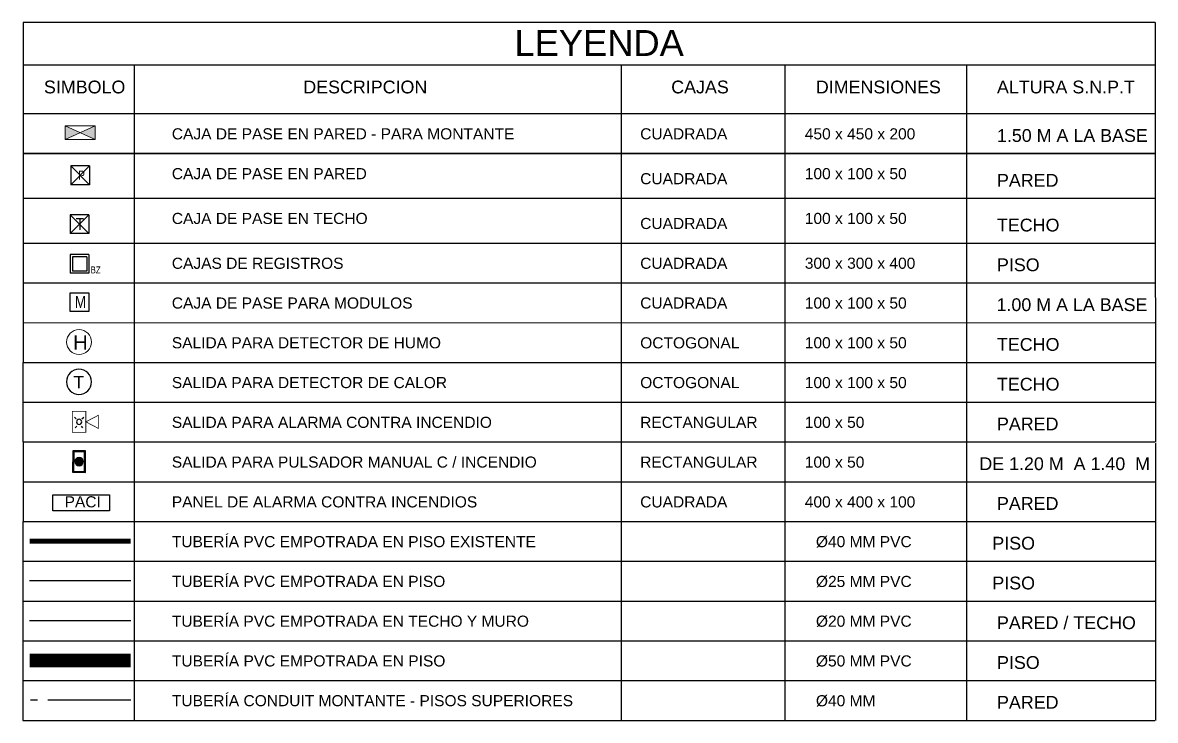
# Model space of a CAD drawing. Header units: millimetres. Extents: x 226520 to 226729, y 8188097 to 8188252.
# Drawn here: x 226586.91 to 226603.31, y 8188218.49 to 8188228.6 of the extents above; entities that cross this region are included whole.
import ezdxf

# ---------------------------------------------------------------- set-up
doc = ezdxf.new("R2010")
doc.units = ezdxf.units.MM
for name, pattern in [('ACAD_ISO04W100', [30, 24, -3, 0, -3]), ('TC_P10$0$HIDDEN', [0.375, 0.25, -0.125]), ('TG_P1$0$DASHDOT', [1, 0.5, -0.25, 0, -0.25])]:
    doc.linetypes.add(name, pattern=pattern)
for name, color, linetype, lineweight in [('000 SOS 911 EQUIPOS', 5, 'Continuous', 25), ('000 SOS 911 IE-Alarmas Contra Incendio', 100, 'CONTRA_FUEGO', 25), ('000 SOS 911 Membrete', 255, 'Continuous', 18), ('000 SOS 911 TEXTOS ACI', 7, 'Continuous', 9)]:
    doc.layers.add(name, color=color, linetype=linetype, lineweight=lineweight)
doc.styles.add('ESC-50', font='romans.shx', dxfattribs={"width": 0.9, "height": 0.1})
doc.styles.add('Estilo_Generado_3', font='swiss.ttf')
doc.styles.add('MtXpl_Arial_Narrow', font='ARIALN.TTF')
doc.styles.get("Standard").update_dxf_attribs({"font": 'arial.ttf'})
doc.linetypes.add('CONTRA_FUEGO', pattern='A,0.9,-0.15,["ACI",Standard,S=0.08,R=0,X=-0.08,Y=-0.03],-0.2', length=1.25)
doc.linetypes.add('Fire-50-Wall', pattern='A,0.5,-0.075,["I",ESC-50,S=1,R=0,X=-0.03,Y=-0.05],-0.05', length=0.625)

# ---------------------------------------------------------------- blocks, each defined once
blk = doc.blocks.new('SOS 911 Caja de Pase en Techo')
at = {"layer": '000 SOS 911 IE-Alarmas Contra Incendio', "color": 100, "linetype": 'Continuous'}
for p, q in [((0.205, 0.205), (-0.205, 0.205)), ((-0.205, -0.205), (0.205, 0.205)), ((0.205, -0.205), (-0.205, 0.205)), ((0.205, 0.205), (-0.205, 0.205)), ((-0.205, 0.205), (-0.205, -0.205)), ((0.205, 0.205), (0.205, -0.205)), ((0.205, -0.205), (-0.205, -0.205)), ((0.205, -0.205), (-0.205, -0.205))]:
    blk.add_line(p, q, dxfattribs=at)
at = {"layer": '000 SOS 911 IE-Alarmas Contra Incendio', "color": 7, "linetype": 'Continuous', "insert": (-0.085, 0.135), "char_height": 0.26223, "attachment_point": 1}
blk.add_mtext_dynamic_manual_height_columns('{\\fArial Narrow|b0|i0|c0|p34;\\C171;T}', width=0.1873, gutter_width=1, heights=[0], dxfattribs=at)
blk = doc.blocks.new('SOS 911 Caja de Pase en Pared')
at = {"layer": '000 SOS 911 IE-Alarmas Contra Incendio', "color": 100}
for p, q in [((0.209, 0.209), (-0.209, 0.209)), ((-0.209, -0.209), (0.209, 0.209)), ((0.209, -0.209), (-0.209, 0.209)), ((-0.209, 0.209), (-0.209, -0.209)), ((0.209, 0.209), (0.209, -0.209)), ((0.209, -0.209), (-0.209, -0.209))]:
    blk.add_line(p, q, dxfattribs=at)
at = {"layer": '000 SOS 911 IE-Alarmas Contra Incendio', "color": 7, "insert": (-0.046, 0.103), "char_height": 0.20068, "attachment_point": 1}
blk.add_mtext_dynamic_manual_height_columns('{\\fArial Narrow|b0|i0|c0|p34;\\C171;P}', width=0.31885, gutter_width=1, heights=[0], dxfattribs=at)
blk = doc.blocks.new('020')
at = {"layer": '000 SOS 911 IE-Alarmas Contra Incendio', "linetype": 'ByBlock'}
blk.add_lwpolyline([(2591.692, 665.476), (2592.028, 665.476), (2592.028, 665.139), (2591.692, 665.139)], close=True, dxfattribs=at)
at = {"layer": '000 SOS 911 IE-Alarmas Contra Incendio', "color": 7, "linetype": 'Continuous', "insert": (2591.773, 665.419), "char_height": 0.21515, "attachment_point": 1}
blk.add_mtext_dynamic_manual_height_columns('{\\fArial Narrow|b0|i0|c0|p34;\\C171;M}', width=0.1873, gutter_width=1, heights=[0], dxfattribs=at)
blk = doc.blocks.new('500')
at = {"layer": '000 SOS 911 IE-Alarmas Contra Incendio', "linetype": 'Continuous', "lineweight": 13}
h = blk.add_hatch(color=256, dxfattribs=at)
h.dxf.hatch_style = 1
h.paths.add_polyline_path([(2664.467, 1236.319), (2664.301, 1236.394), (2664.301, 1236.244)])
h.paths.add_polyline_path([(2664.634, 1236.394), (2664.467, 1236.319), (2664.634, 1236.244)])
blk.add_lwpolyline([(2664.301, 1236.244), (2664.634, 1236.244), (2664.634, 1236.394), (2664.301, 1236.394)], close=True, dxfattribs=at)
for points in [[(2664.301, 1236.394), (2664.634, 1236.244)], [(2664.634, 1236.394), (2664.301, 1236.244)]]:
    blk.add_lwpolyline(points, dxfattribs=at)
blk = doc.blocks.new('01')
at = {"layer": '000 SOS 911 IE-Alarmas Contra Incendio', "color": 0, "linetype": 'Continuous'}
for p, q in [((763.415, -217.109), (762.974, -217.109)), ((762.974, -217.109), (762.974, -217.55)), ((763.365, -217.159), (763.024, -217.159)), ((763.024, -217.159), (763.024, -217.5)), ((763.365, -217.159), (763.365, -217.5)), ((763.415, -217.109), (763.415, -217.55)), ((763.415, -217.55), (762.974, -217.55)), ((763.365, -217.5), (763.024, -217.5))]:
    blk.add_line(p, q, dxfattribs=at)
at = {"layer": '000 SOS 911 IE-Alarmas Contra Incendio', "color": 0, "linetype": 'Continuous', "style": 'MtXpl_Arial_Narrow'}
blk.add_text('BZ', height=0.1634, dxfattribs=at).set_placement((763.455, -217.552))
blk = doc.blocks.new('000 DETECTOR DE TEMPERATURA')
at = {"layer": '000 SOS 911 EQUIPOS', "lineweight": 25}
blk.add_circle((2039.373, 1484.236), 0.162, dxfattribs=at)
at = {"layer": '000 SOS 911 EQUIPOS', "lineweight": 25, "insert": (2039.307, 1484.312), "char_height": 0.162, "attachment_point": 1}
blk.add_mtext_dynamic_manual_height_columns('T', width=0.00146, gutter_width=0.809, heights=[0], dxfattribs=at)
blk = doc.blocks.new('SOS 911 Sirena Con Luz Estroboscopica')
at = {"layer": '000 SOS 911 EQUIPOS', "color": 10, "linetype": 'Continuous'}
for p, q in [((0.089, -0.542), (-0.005, -0.636)), ((0.044, -0.092), (0.119, -0.167)), ((0.432, -0.092), (0.356, -0.167)), ((0.386, -0.542), (0.48, -0.636))]:
    blk.add_line(p, q, dxfattribs=at)
at = {"layer": '000 SOS 911 EQUIPOS', "color": 10, "linetype": 'Continuous', "const_width": 0.0375}
blk.add_lwpolyline([(-0.11, 0.142), (0.585, 0.142), (0.585, -0.928), (-0.11, -0.928)], close=True, dxfattribs=at)
blk.add_lwpolyline([(0.585, -0.393), (1.228, -0.056), (1.228, -0.73), (0.585, -0.393)], dxfattribs=at)
at = {"layer": '000 SOS 911 EQUIPOS', "color": 10, "linetype": 'Continuous'}
blk.add_circle((0.238, -0.393), 0.134, dxfattribs=at)
blk = doc.blocks.new('SOS 911 Estacion Manual')
at = {"layer": '000 SOS 911 EQUIPOS', "linetype": 'Continuous'}
h = blk.add_hatch(color=10, dxfattribs=at)
h.dxf.hatch_style = 1
h.paths.add_polyline_path([(-0.066, 0), (-0.404, 0), (-0.404, -0.566), (-0.066, -0.566)])
h.paths.add_polyline_path([(-0.091, -0.025), (-0.091, -0.541), (-0.379, -0.541), (-0.379, -0.025)], flags=16)
h.paths.add_polyline_path([(-0.127, -0.283, -1), (-0.344, -0.283, -1)], flags=0)
h = blk.add_hatch(color=10, dxfattribs=at)
h.dxf.hatch_style = 1
h.paths.add_polyline_path([(-0.344, -0.283, 1), (-0.127, -0.283, 1)])
at = {"layer": '000 SOS 911 IE-Alarmas Contra Incendio'}
h = blk.add_hatch(dxfattribs=at)
h.set_pattern_fill('ANGLE', color=1)
h.set_pattern_definition([(0, (0, 0), (0, 6.985), [5.08, -1.905]), (90, (0, 0), (-6.985, 4e-16), [5.08, -1.905])])
h.paths.add_polyline_path([(-0.066, 0), (-0.404, 0), (-0.404, -0.566), (-0.066, -0.566)])
h.paths.add_polyline_path([(-0.379, -0.025), (-0.091, -0.025), (-0.091, -0.541), (-0.379, -0.541)], flags=16)
h.paths.add_polyline_path([(-0.127, -0.283, -1), (-0.344, -0.283, -1)], flags=0)
at = {"layer": '000 SOS 911 EQUIPOS', "color": 10, "linetype": 'Continuous'}
for points in [[(-0.404, 0), (-0.066, 0), (-0.066, -0.566), (-0.404, -0.566)], [(-0.379, -0.025), (-0.091, -0.025), (-0.091, -0.541), (-0.379, -0.541)]]:
    blk.add_lwpolyline(points, close=True, dxfattribs=at)
blk.add_circle((-0.235, -0.283), 0.109, dxfattribs=at)

msp = doc.modelspace()

# ---------------------------------------------------------------- linework, layer by layer
at = {"layer": '000 SOS 911 EQUIPOS', "color": 1}
msp.add_lwpolyline([(226587.344, 8188221.756), (226588.162, 8188221.756), (226588.162, 8188221.528), (226587.344, 8188221.528)], close=True, dxfattribs=at)
at = {"layer": '000 SOS 911 EQUIPOS', "lineweight": 13}
msp.add_circle((226587.722, 8188223.972), 0.18, dxfattribs=at)
at = {"layer": '000 SOS 911 IE-Alarmas Contra Incendio', "color": 7, "linetype": 'Continuous'}
for p, q in [((226603.31, 8188228.601), (226586.913, 8188228.601)), ((226603.31, 8188227.983), (226586.913, 8188227.983)), ((226603.31, 8188227.281), (226586.913, 8188227.281)), ((226586.913, 8188226.704), (226603.31, 8188226.705)), ((226586.913, 8188226.704), (226603.31, 8188226.704)), ((226603.31, 8188226.704), (226586.913, 8188226.704)), ((226586.913, 8188226.055), (226603.31, 8188226.055)), ((226586.913, 8188225.405), (226603.31, 8188225.406)), ((226586.913, 8188225.405), (226603.31, 8188225.406)), ((226586.907, 8188224.829), (226603.31, 8188224.83)), ((226586.907, 8188224.829), (226603.304, 8188224.83)), ((226586.907, 8188224.252), (226603.304, 8188224.253)), ((226586.907, 8188223.676), (226603.304, 8188223.677)), ((226586.907, 8188223.1), (226603.304, 8188223.1)), ((226586.907, 8188222.524), (226603.304, 8188222.524)), ((226586.907, 8188221.947), (226603.304, 8188221.948)), ((226586.907, 8188221.947), (226603.304, 8188221.947)), ((226586.907, 8188221.371), (226603.305, 8188221.371)), ((226586.907, 8188221.371), (226603.305, 8188221.371)), ((226586.907, 8188221.371), (226603.304, 8188221.371)), ((226586.907, 8188220.795), (226603.304, 8188220.795)), ((226586.907, 8188220.795), (226603.304, 8188220.795)), ((226586.907, 8188220.218), (226603.304, 8188220.219)), ((226586.907, 8188220.218), (226603.304, 8188220.218)), ((226586.907, 8188219.642), (226603.304, 8188219.642)), ((226586.907, 8188219.642), (226603.305, 8188219.642)), ((226586.908, 8188219.642), (226603.305, 8188219.642)), ((226586.908, 8188219.642), (226603.305, 8188219.642)), ((226586.908, 8188219.065), (226603.305, 8188219.066)), ((226586.908, 8188219.065), (226603.305, 8188219.065)), ((226586.908, 8188218.489), (226603.305, 8188218.489)), ((226586.908, 8188218.489), (226603.305, 8188218.489))]:
    msp.add_line(p, q, dxfattribs=at)
for points in [[(226586.913, 8188228.601), (226586.913, 8188226.704)], [(226603.31, 8188228.601), (226603.31, 8188226.704)], [(226588.52, 8188227.983), (226588.52, 8188226.704)], [(226595.576, 8188227.983), (226595.576, 8188226.704)], [(226597.943, 8188227.983), (226597.943, 8188226.704)], [(226600.575, 8188227.983), (226600.575, 8188226.704)], [(226586.913, 8188226.704), (226586.913, 8188225.405)], [(226588.52, 8188226.704), (226588.52, 8188222.524)], [(226595.576, 8188226.705), (226595.576, 8188222.524)], [(226597.943, 8188226.705), (226597.943, 8188222.524)], [(226600.575, 8188226.705), (226600.575, 8188222.524)], [(226603.31, 8188226.705), (226603.311, 8188222.524)], [(226586.913, 8188225.405), (226586.913, 8188224.829)], [(226586.913, 8188224.829), (226586.907, 8188222.524)], [(226586.911, 8188222.524), (226586.911, 8188221.371)], [(226588.52, 8188222.524), (226588.52, 8188221.371)], [(226595.576, 8188222.524), (226595.576, 8188221.371)], [(226597.943, 8188222.524), (226597.943, 8188221.371)], [(226600.575, 8188222.524), (226600.575, 8188221.371)], [(226603.311, 8188222.511), (226603.311, 8188218.489)], [(226586.91, 8188221.371), (226586.909, 8188219.642)], [(226588.52, 8188221.371), (226588.52, 8188219.642)], [(226595.576, 8188221.371), (226595.576, 8188219.642)], [(226597.943, 8188221.371), (226597.943, 8188219.642)], [(226600.574, 8188221.371), (226600.574, 8188219.642)], [(226586.909, 8188219.642), (226586.908, 8188218.489)], [(226588.52, 8188219.642), (226588.52, 8188218.489)], [(226595.576, 8188219.642), (226595.576, 8188218.489)], [(226597.944, 8188219.642), (226597.944, 8188218.489)], [(226600.575, 8188219.642), (226600.575, 8188218.489)], [(226586.908, 8188218.489), (226586.908, 8188218.489), (226603.305, 8188218.489)]]:
    msp.add_lwpolyline(points, dxfattribs=at)
at = {"layer": '000 SOS 911 IE-Alarmas Contra Incendio', "color": 5, "linetype": 'TG_P1$0$DASHDOT', "const_width": 0.075}
msp.add_lwpolyline([(226588.47, 8188221.085), (226587.005, 8188221.085)], dxfattribs=at)
at = {"layer": '000 SOS 911 IE-Alarmas Contra Incendio', "linetype": 'Fire-50-Wall'}
msp.add_lwpolyline([(226588.47, 8188220.509), (226587.005, 8188220.509)], dxfattribs=at)
at = {"layer": '000 SOS 911 IE-Alarmas Contra Incendio'}
msp.add_lwpolyline([(226588.47, 8188219.933), (226587.005, 8188219.933)], dxfattribs=at)
at = {"layer": '000 SOS 911 IE-Alarmas Contra Incendio', "color": 5, "linetype": 'TC_P10$0$HIDDEN', "const_width": 0.2}
msp.add_lwpolyline([(226587.005, 8188219.357), (226588.47, 8188219.357)], dxfattribs=at)
at = {"layer": '000 SOS 911 IE-Alarmas Contra Incendio', "linetype": 'ACAD_ISO04W100', "ltscale": 0.05}
msp.add_lwpolyline([(226588.47, 8188218.78), (226587.005, 8188218.78)], dxfattribs=at)

# ---------------------------------------------------------------- block references
at = {"layer": '000 SOS 911 EQUIPOS', "xscale": -1.121627797594748, "yscale": 1.121627797594748, "zscale": 1.121627797594748}
msp.add_blockref('000 DETECTOR DE TEMPERATURA', (228875.139, 8186558.635), dxfattribs=at)
at = {"layer": '000 SOS 911 EQUIPOS', "color": 5, "xscale": -0.281184212858046, "yscale": 0.281184212858046, "zscale": 0.281184212858046, "rotation": 180}
msp.add_blockref('SOS 911 Sirena Con Luz Estroboscopica', (226587.656, 8188222.705), dxfattribs=at)
at = {"layer": '000 SOS 911 EQUIPOS', "xscale": -0.549966149873724, "yscale": 0.5499661498737243, "zscale": 0.5499661498737243, "rotation": 179.7534765648639}
msp.add_blockref('SOS 911 Estacion Manual', (226587.852, 8188222.083), dxfattribs=at)
at = {"layer": '000 SOS 911 IE-Alarmas Contra Incendio'}
for name, p, xscale, yscale, zscale in [('500', (223076.814, 8186597.928), 1.31768326430089, 1.31768326430089, 1.31768326430089), ('SOS 911 Caja de Pase en Pared', (226587.738, 8188226.389), 0.6556158984375, 0.6556158984375, 0.6556158984375), ('SOS 911 Caja de Pase en Techo', (226587.73, 8188225.681), 0.6556158984375, 0.6556158984375, 0.6556158984375), ('020', (224501.283, 8187688.977), 0.8049999999999999, 0.8049999999999999, 0.8049999999999999)]:
    msp.add_blockref(name, p, dxfattribs=dict(at, xscale=xscale, yscale=yscale, zscale=zscale))
at = {"layer": '000 SOS 911 Membrete', "color": 4, "linetype": 'Continuous', "xscale": 0.6128450808826655, "yscale": 0.6128450808826655, "zscale": 0.6128450808826655}
msp.add_blockref('01', (226120.01, 8188358.293), dxfattribs=at)

# ---------------------------------------------------------------- texts
at = {"layer": '000 SOS 911 EQUIPOS', "lineweight": 25, "insert": (226587.637, 8188224.07), "char_height": 0.209, "attachment_point": 1}
msp.add_mtext_dynamic_manual_height_columns('H', width=0.00188, gutter_width=1.047, heights=[0], dxfattribs=at)
at = {"layer": '000 SOS 911 EQUIPOS', "color": 1, "insert": (226587.513, 8188221.737), "char_height": 0.161, "attachment_point": 1, "style": 'Estilo_Generado_3'}
msp.add_mtext_dynamic_manual_height_columns('PACI', width=0.61721, gutter_width=10.062, heights=[0], dxfattribs=at)
at = {"layer": '000 SOS 911 TEXTOS ACI', "linetype": 'Fire-50-Wall', "attachment_point": 1, "style": 'Estilo_Generado_3'}
for s, width, insert, char_height in [('LEYENDA', 1.82138, (226594.029, 8188228.494), 0.3762), ('SIMBOLO', 1.13757, (226587.214, 8188227.761), 0.1852), ('DESCRIPCION', 1.82138, (226590.97, 8188227.761), 0.18515), ('CAJAS', 1.82138, (226596.299, 8188227.761), 0.1852), ('DIMENSIONES', 1.82138, (226598.394, 8188227.761), 0.18515), ('ALTURA S.N.P.T', 2.23867, (226601.017, 8188227.761), 0.18515), ('CAJA DE PASE EN PARED - PARA MONTANTE', 5.12936, (226589.066, 8188227.07), 0.161), ('CUADRADA', 1.82138, (226595.85, 8188227.07), 0.161), ('450 x 450 x 200', 1.82138, (226598.234, 8188227.07), 0.161), ('1.50 M A LA BASE', 2.23867, (226601.017, 8188227.058), 0.18515), ('CAJA DE PASE EN PARED ', 5.12936, (226589.066, 8188226.493), 0.161), ('100 x 100 x 50', 1.82138, (226598.234, 8188226.493), 0.161), ('CUADRADA', 1.82138, (226595.85, 8188226.42), 0.161), ('PARED', 2.23867, (226601.017, 8188226.409), 0.1852), ('CAJA DE PASE EN TECHO', 5.12936, (226589.066, 8188225.844), 0.161), ('100 x 100 x 50', 1.82138, (226598.234, 8188225.844), 0.161), ('CUADRADA', 1.82138, (226595.85, 8188225.771), 0.161), ('TECHO', 2.23867, (226601.017, 8188225.76), 0.1852), ('CAJAS DE REGISTROS ', 5.12936, (226589.066, 8188225.194), 0.161), ('CUADRADA', 1.82138, (226595.85, 8188225.194), 0.161), ('300 x 300 x 400', 1.82138, (226598.234, 8188225.195), 0.161), ('PISO', 2.23867, (226601.017, 8188225.184), 0.1852), ('CAJA DE PASE PARA MODULOS', 5.12936, (226589.066, 8188224.618), 0.161), ('CUADRADA', 1.82138, (226595.85, 8188224.618), 0.161), ('100 x 100 x 50', 1.82138, (226598.234, 8188224.618), 0.161), ('1.00 M A LA BASE', 2.23867, (226601.011, 8188224.606), 0.18515), ('SALIDA PARA DETECTOR DE HUMO', 5.12936, (226589.066, 8188224.042), 0.161), ('OCTOGONAL', 1.82138, (226595.85, 8188224.041), 0.161), ('100 x 100 x 50', 1.82138, (226598.234, 8188224.042), 0.161), ('TECHO', 2.23867, (226601.017, 8188224.03), 0.1852), ('SALIDA PARA DETECTOR DE CALOR', 5.12936, (226589.066, 8188223.465), 0.161), ('OCTOGONAL', 1.82138, (226595.85, 8188223.465), 0.161), ('100 x 100 x 50', 1.82138, (226598.234, 8188223.465), 0.161), ('TECHO', 2.23867, (226601.017, 8188223.454), 0.1852), ('SALIDA PARA ALARMA CONTRA INCENDIO', 5.12936, (226589.066, 8188222.889), 0.161), ('RECTANGULAR', 1.82138, (226595.85, 8188222.889), 0.161), ('100 x 50', 1.82138, (226598.234, 8188222.889), 0.161), ('PARED', 2.23867, (226601.017, 8188222.878), 0.1852), ('SALIDA PARA PULSADOR MANUAL C / INCENDIO', 5.12936, (226589.066, 8188222.313), 0.161), ('RECTANGULAR', 1.82138, (226595.85, 8188222.312), 0.161), ('100 x 50', 1.82138, (226598.234, 8188222.312), 0.161), ('DE 1.20 M  A 1.40  M', 2.64712, (226600.762, 8188222.301), 0.18515), ('PANEL DE ALARMA CONTRA INCENDIOS', 5.12936, (226589.066, 8188221.736), 0.161), ('CUADRADA', 1.82138, (226595.85, 8188221.736), 0.161), ('400 x 400 x 100', 1.82138, (226598.234, 8188221.736), 0.161), ('PARED', 2.23867, (226601.017, 8188221.725), 0.1852), ('TUBERÍA PVC EMPOTRADA EN PISO EXISTENTE ', 5.12936, (226589.066, 8188221.16), 0.161), ('\\pxi-3,l4,t4;Ø40 MM PVC', 1.82138, (226598.234, 8188221.16), 0.161), ('PISO ', 2.23867, (226600.95, 8188221.149), 0.1852), ('TUBERÍA PVC EMPOTRADA EN PISO', 6.33837, (226589.066, 8188220.584), 0.161), ('\\pxi-3,l4,t4;Ø25 MM PVC', 1.82138, (226598.234, 8188220.583), 0.161), ('PISO', 2.23867, (226600.95, 8188220.572), 0.1852), ('TUBERÍA PVC EMPOTRADA EN TECHO Y MURO', 6.48854, (226589.066, 8188220.007), 0.161), ('\\pxi-3,l4,t4;Ø20 MM PVC', 1.82138, (226598.234, 8188220.007), 0.161), ('PARED / TECHO', 2.23867, (226601.017, 8188219.996), 0.18515), ('TUBERÍA PVC EMPOTRADA EN PISO ', 5.12936, (226589.067, 8188219.431), 0.161), ('\\pxi-3,l4,t4;Ø50 MM PVC', 1.82138, (226598.234, 8188219.431), 0.161), ('PISO', 2.23867, (226601.018, 8188219.42), 0.1852), ('TUBERÍA CONDUIT MONTANTE - PISOS SUPERIORES', 6.03818, (226589.067, 8188218.855), 0.161), ('\\pxi-3,l4,t4;Ø40 MM ', 1.82138, (226598.234, 8188218.854), 0.161), ('PARED', 2.23867, (226601.018, 8188218.843), 0.1852)]:
    msp.add_mtext_dynamic_manual_height_columns(s, width=width, gutter_width=10.062, heights=[0], dxfattribs=dict(at, insert=insert, char_height=char_height))

doc.saveas('drawing.dxf')
